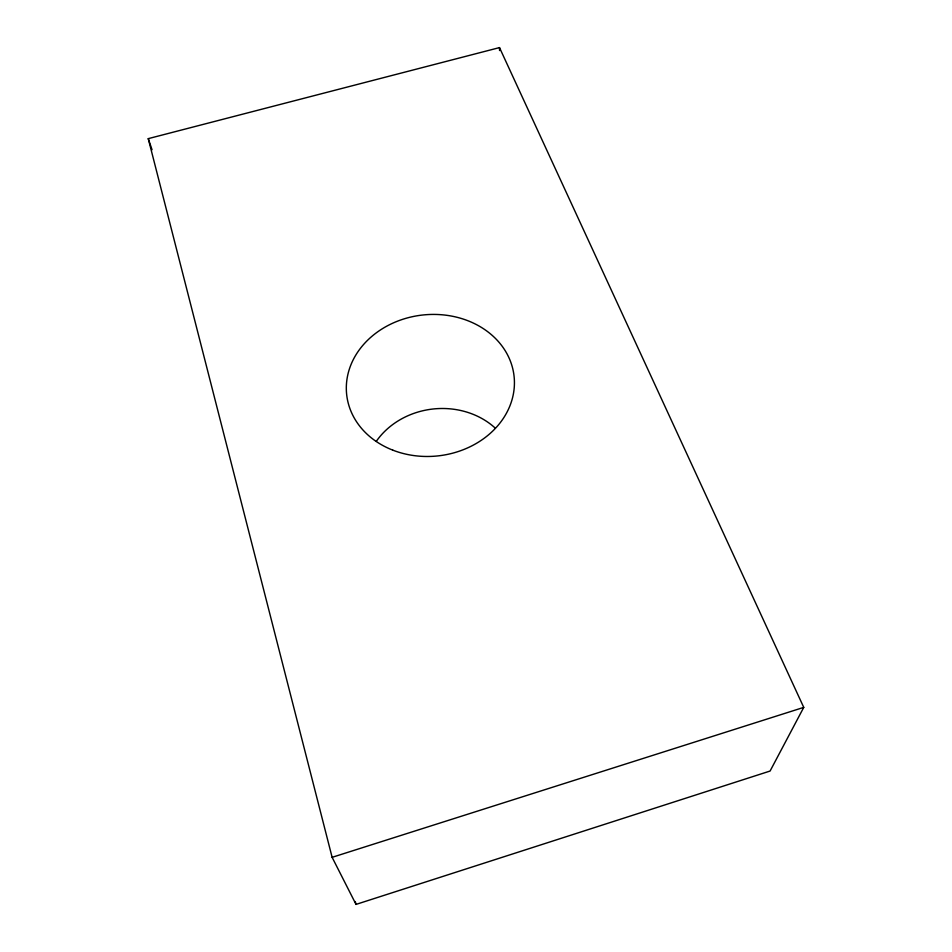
<?xml version="1.0" encoding="UTF-8"?>
<svg xmlns="http://www.w3.org/2000/svg" width="952" height="952" viewBox="0 0 952 952"><rect width="100%" height="100%" fill="white"/><g stroke="black" fill="none" stroke-linecap="round" stroke-linejoin="round"><path stroke-width="1.43" d="M803.75 707.384L770.085 771.037L356.024 904.4L332.129 857.324L148.25 138.647L499.502 47.6L803.75 707.384L332.129 857.324M148.25 138.647L152.058 149.75M355.274 901.544L356.024 904.4M499.502 47.6L499.562 50.539M376.242 441.419A75.363 65.962 -6.3 0 1 495.135 428.007M392.76 450.129A84.204 70.853 -6.3 0 0 514.282 378.527A84.204 70.853 -6.3 0 0 384.072 327.69A84.204 70.853 -6.3 0 0 392.76 450.129"/></g></svg>
